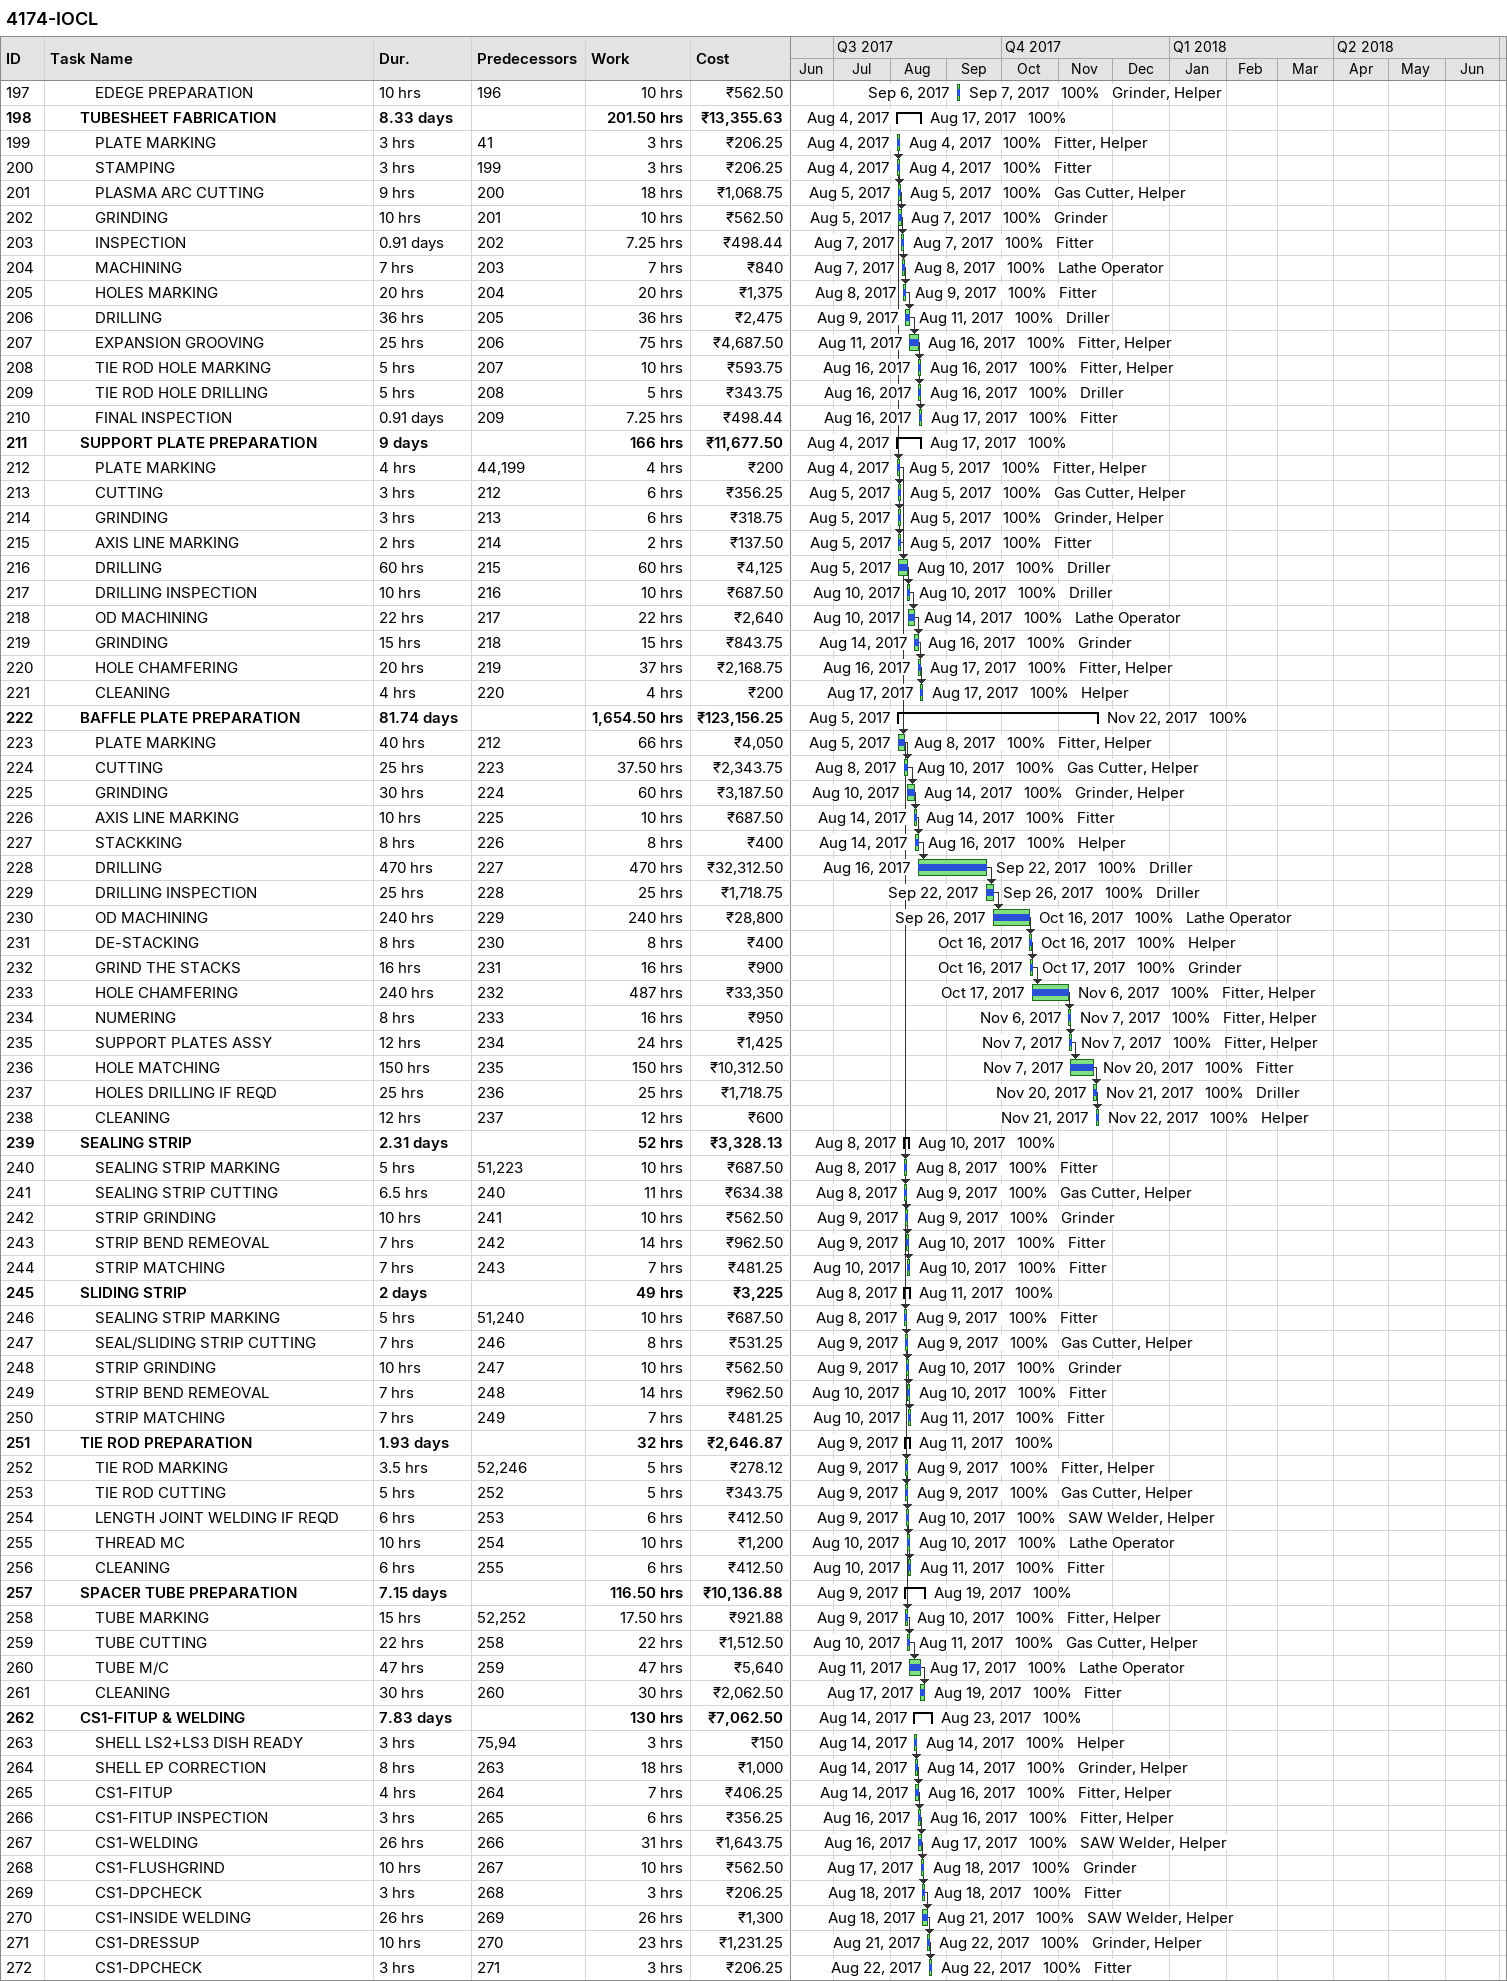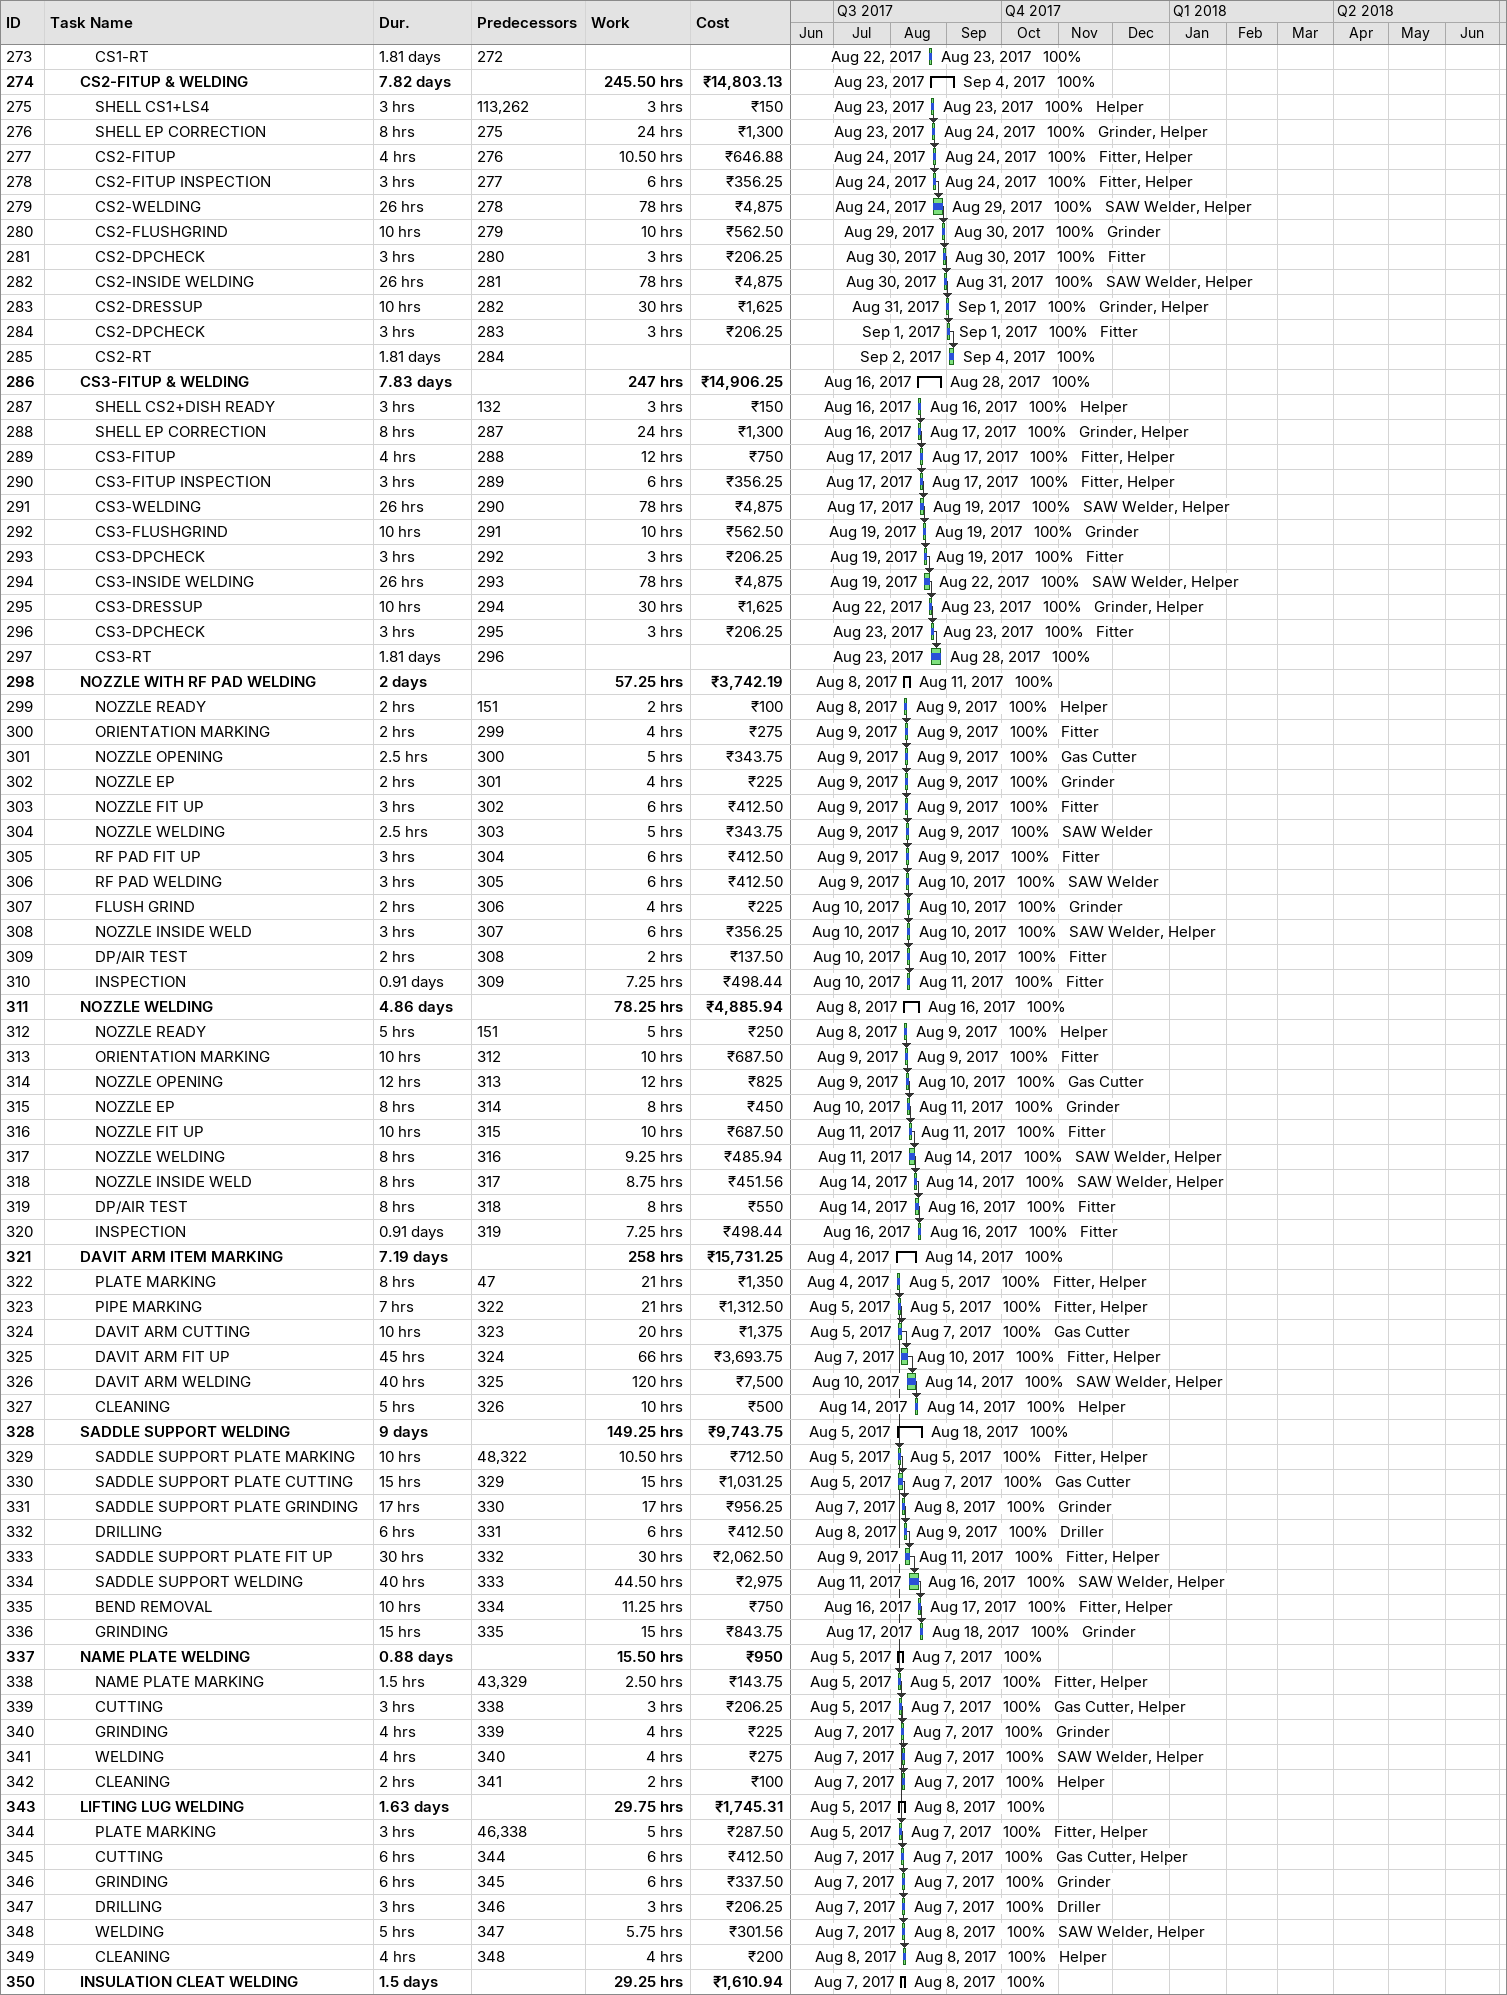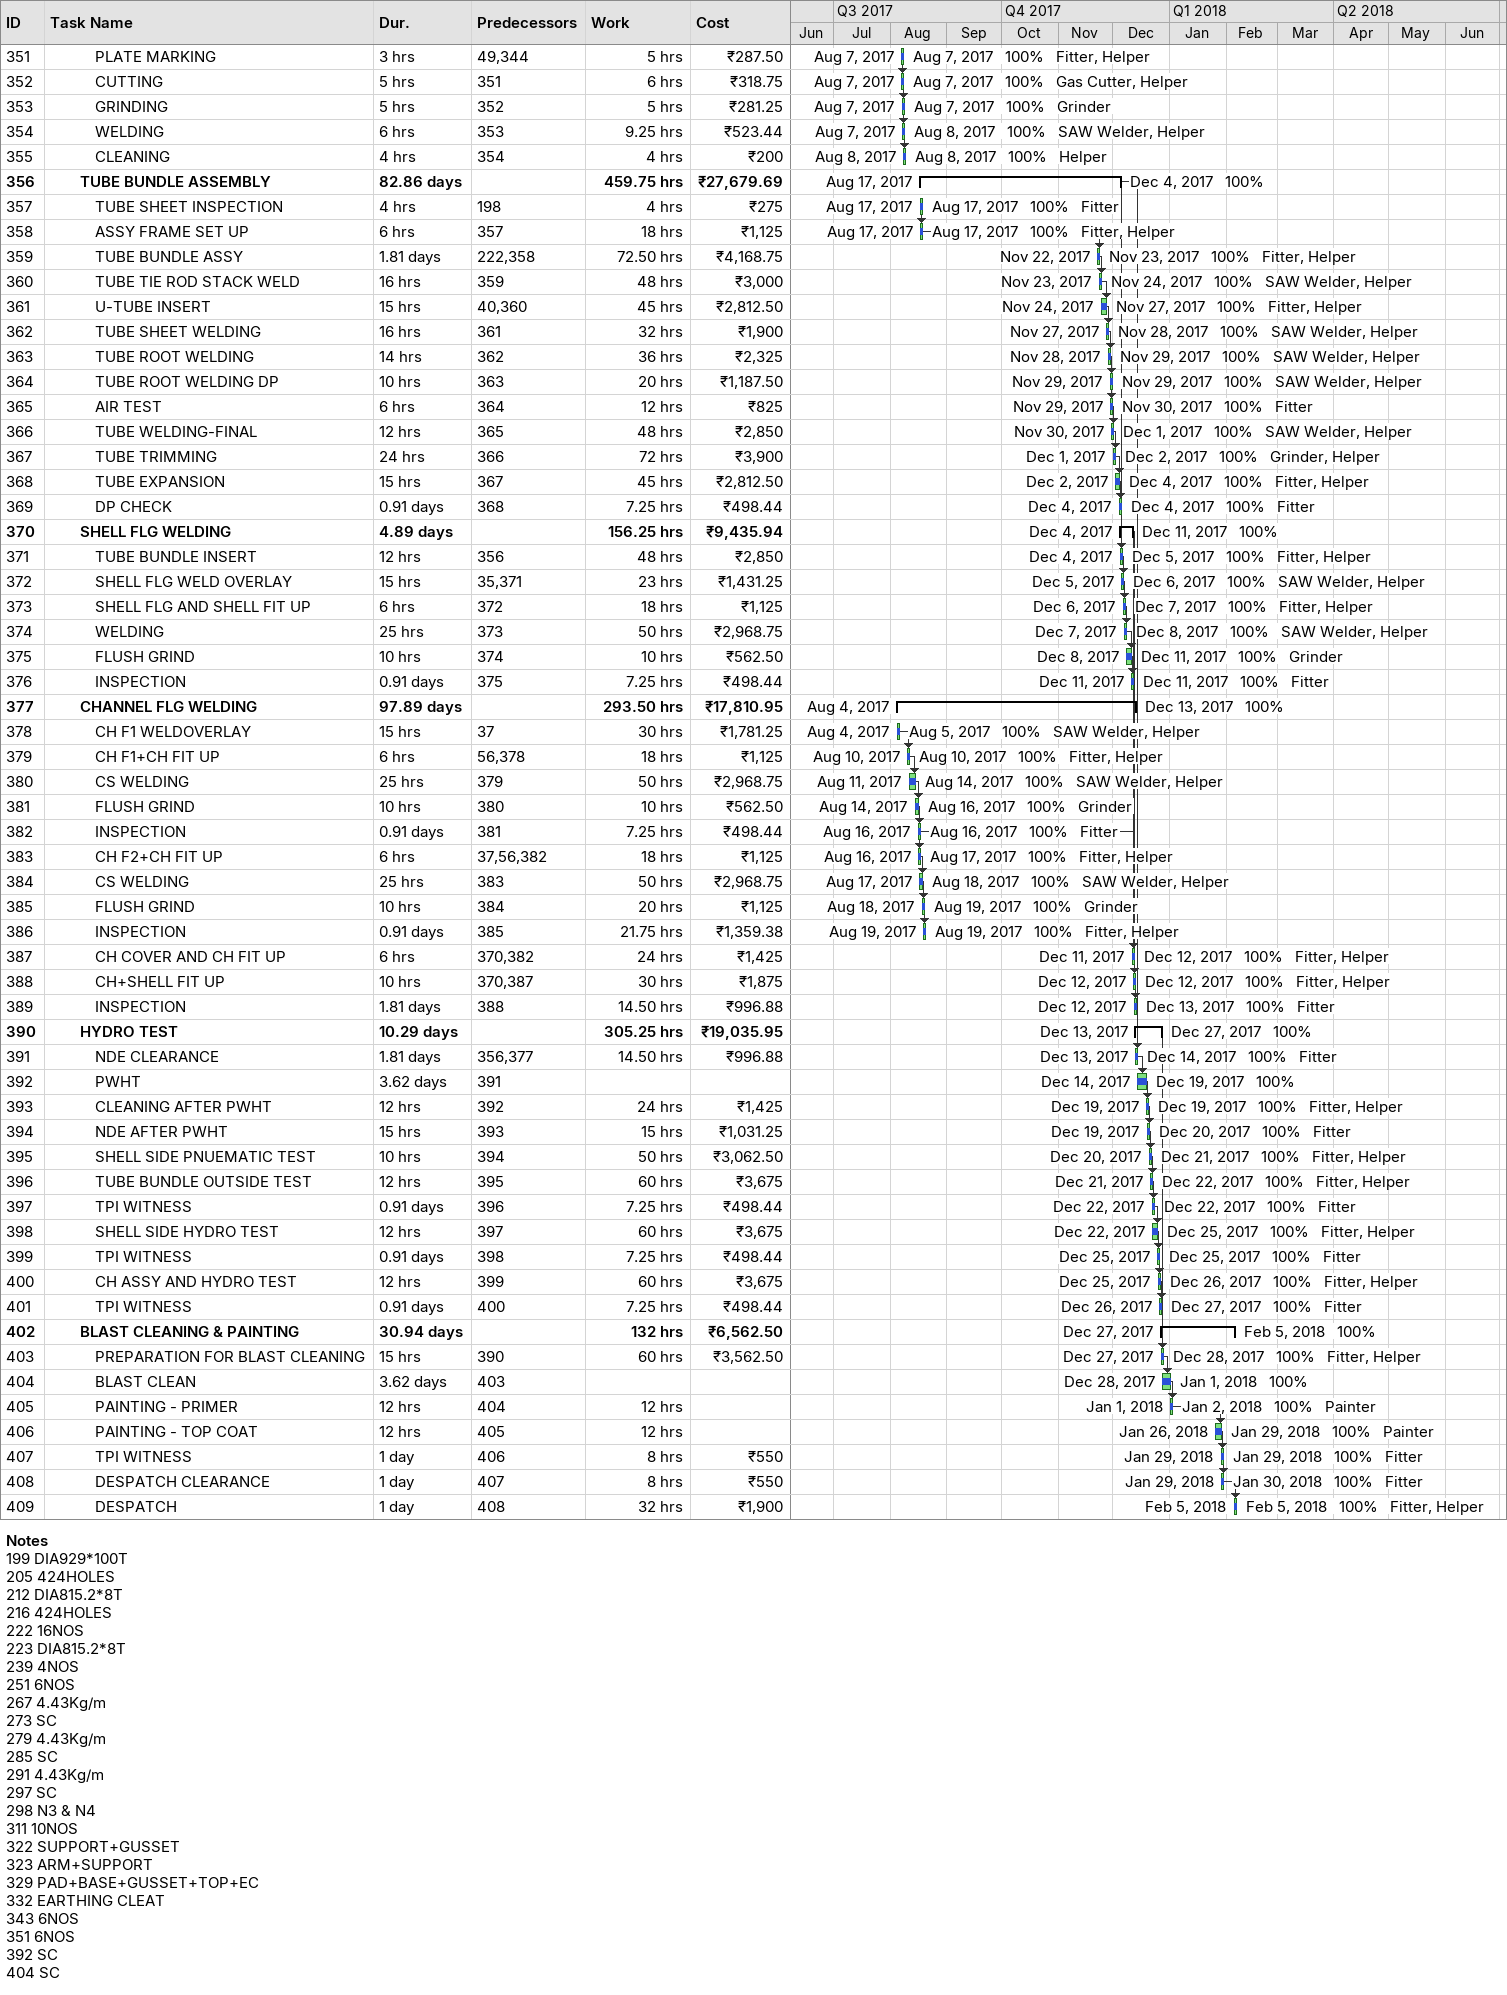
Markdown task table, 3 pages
4174-IOCL

| ID | Level | Task | Duration | Start | Finish | Predecessors | Resources | % complete | Work (h) | Cost (₹) |
|---|---|---|---|---|---|---|---|---|---|---|
| 197 | 4 | EDEGE PREPARATION | 10h | 2017-09-06 | 2017-09-07 | 196 | Grinder, Helper | 100 | 10 | 562.50 |
| 198 | 3 | **TUBESHEET FABRICATION** | 8.33d | 2017-08-04 | 2017-08-17 |  |  | 100 | 201.50 | 13355.63 |
| 199 | 4 | PLATE MARKING | 3h | 2017-08-04 | 2017-08-04 | 41 | Fitter, Helper | 100 | 3 | 206.25 |
| 200 | 4 | STAMPING | 3h | 2017-08-04 | 2017-08-04 | 199 | Fitter | 100 | 3 | 206.25 |
| 201 | 4 | PLASMA ARC CUTTING | 9h | 2017-08-05 | 2017-08-05 | 200 | Gas Cutter, Helper | 100 | 18 | 1068.75 |
| 202 | 4 | GRINDING | 10h | 2017-08-05 | 2017-08-07 | 201 | Grinder | 100 | 10 | 562.50 |
| 203 | 4 | INSPECTION | 0.91d | 2017-08-07 | 2017-08-07 | 202 | Fitter | 100 | 7.25 | 498.44 |
| 204 | 4 | MACHINING | 7h | 2017-08-07 | 2017-08-08 | 203 | Lathe Operator | 100 | 7 | 840 |
| 205 | 4 | HOLES MARKING | 20h | 2017-08-08 | 2017-08-09 | 204 | Fitter | 100 | 20 | 1375 |
| 206 | 4 | DRILLING | 36h | 2017-08-09 | 2017-08-11 | 205 | Driller | 100 | 36 | 2475 |
| 207 | 4 | EXPANSION GROOVING | 25h | 2017-08-11 | 2017-08-16 | 206 | Fitter, Helper | 100 | 75 | 4687.50 |
| 208 | 4 | TIE ROD HOLE MARKING | 5h | 2017-08-16 | 2017-08-16 | 207 | Fitter, Helper | 100 | 10 | 593.75 |
| 209 | 4 | TIE ROD HOLE DRILLING | 5h | 2017-08-16 | 2017-08-16 | 208 | Driller | 100 | 5 | 343.75 |
| 210 | 4 | FINAL INSPECTION | 0.91d | 2017-08-16 | 2017-08-17 | 209 | Fitter | 100 | 7.25 | 498.44 |
| 211 | 3 | **SUPPORT PLATE PREPARATION** | 9d | 2017-08-04 | 2017-08-17 |  |  | 100 | 166 | 11677.50 |
| 212 | 4 | PLATE MARKING | 4h | 2017-08-04 | 2017-08-05 | 44, 199 | Fitter, Helper | 100 | 4 | 200 |
| 213 | 4 | CUTTING | 3h | 2017-08-05 | 2017-08-05 | 212 | Gas Cutter, Helper | 100 | 6 | 356.25 |
| 214 | 4 | GRINDING | 3h | 2017-08-05 | 2017-08-05 | 213 | Grinder, Helper | 100 | 6 | 318.75 |
| 215 | 4 | AXIS LINE MARKING | 2h | 2017-08-05 | 2017-08-05 | 214 | Fitter | 100 | 2 | 137.50 |
| 216 | 4 | DRILLING | 60h | 2017-08-05 | 2017-08-10 | 215 | Driller | 100 | 60 | 4125 |
| 217 | 4 | DRILLING INSPECTION | 10h | 2017-08-10 | 2017-08-10 | 216 | Driller | 100 | 10 | 687.50 |
| 218 | 4 | OD MACHINING | 22h | 2017-08-10 | 2017-08-14 | 217 | Lathe Operator | 100 | 22 | 2640 |
| 219 | 4 | GRINDING | 15h | 2017-08-14 | 2017-08-16 | 218 | Grinder | 100 | 15 | 843.75 |
| 220 | 4 | HOLE CHAMFERING | 20h | 2017-08-16 | 2017-08-17 | 219 | Fitter, Helper | 100 | 37 | 2168.75 |
| 221 | 4 | CLEANING | 4h | 2017-08-17 | 2017-08-17 | 220 | Helper | 100 | 4 | 200 |
| 222 | 3 | **BAFFLE PLATE PREPARATION** | 81.74d | 2017-08-05 | 2017-11-22 |  |  | 100 | 1654.50 | 123156.25 |
| 223 | 4 | PLATE MARKING | 40h | 2017-08-05 | 2017-08-08 | 212 | Fitter, Helper | 100 | 66 | 4050 |
| 224 | 4 | CUTTING | 25h | 2017-08-08 | 2017-08-10 | 223 | Gas Cutter, Helper | 100 | 37.50 | 2343.75 |
| 225 | 4 | GRINDING | 30h | 2017-08-10 | 2017-08-14 | 224 | Grinder, Helper | 100 | 60 | 3187.50 |
| 226 | 4 | AXIS LINE MARKING | 10h | 2017-08-14 | 2017-08-14 | 225 | Fitter | 100 | 10 | 687.50 |
| 227 | 4 | STACKKING | 8h | 2017-08-14 | 2017-08-16 | 226 | Helper | 100 | 8 | 400 |
| 228 | 4 | DRILLING | 470h | 2017-08-16 | 2017-09-22 | 227 | Driller | 100 | 470 | 32312.50 |
| 229 | 4 | DRILLING INSPECTION | 25h | 2017-09-22 | 2017-09-26 | 228 | Driller | 100 | 25 | 1718.75 |
| 230 | 4 | OD MACHINING | 240h | 2017-09-26 | 2017-10-16 | 229 | Lathe Operator | 100 | 240 | 28800 |
| 231 | 4 | DE-STACKING | 8h | 2017-10-16 | 2017-10-16 | 230 | Helper | 100 | 8 | 400 |
| 232 | 4 | GRIND THE STACKS | 16h | 2017-10-16 | 2017-10-17 | 231 | Grinder | 100 | 16 | 900 |
| 233 | 4 | HOLE CHAMFERING | 240h | 2017-10-17 | 2017-11-06 | 232 | Fitter, Helper | 100 | 487 | 33350 |
| 234 | 4 | NUMERING | 8h | 2017-11-06 | 2017-11-07 | 233 | Fitter, Helper | 100 | 16 | 950 |
| 235 | 4 | SUPPORT PLATES ASSY | 12h | 2017-11-07 | 2017-11-07 | 234 | Fitter, Helper | 100 | 24 | 1425 |
| 236 | 4 | HOLE MATCHING | 150h | 2017-11-07 | 2017-11-20 | 235 | Fitter | 100 | 150 | 10312.50 |
| 237 | 4 | HOLES DRILLING IF REQD | 25h | 2017-11-20 | 2017-11-21 | 236 | Driller | 100 | 25 | 1718.75 |
| 238 | 4 | CLEANING | 12h | 2017-11-21 | 2017-11-22 | 237 | Helper | 100 | 12 | 600 |
| 239 | 3 | **SEALING STRIP** | 2.31d | 2017-08-08 | 2017-08-10 |  |  | 100 | 52 | 3328.13 |
| 240 | 4 | SEALING STRIP MARKING | 5h | 2017-08-08 | 2017-08-08 | 51, 223 | Fitter | 100 | 10 | 687.50 |
| 241 | 4 | SEALING STRIP CUTTING | 6.5h | 2017-08-08 | 2017-08-09 | 240 | Gas Cutter, Helper | 100 | 11 | 634.38 |
| 242 | 4 | STRIP GRINDING | 10h | 2017-08-09 | 2017-08-09 | 241 | Grinder | 100 | 10 | 562.50 |
| 243 | 4 | STRIP BEND REMEOVAL | 7h | 2017-08-09 | 2017-08-10 | 242 | Fitter | 100 | 14 | 962.50 |
| 244 | 4 | STRIP MATCHING | 7h | 2017-08-10 | 2017-08-10 | 243 | Fitter | 100 | 7 | 481.25 |
| 245 | 3 | **SLIDING STRIP** | 2d | 2017-08-08 | 2017-08-11 |  |  | 100 | 49 | 3225 |
| 246 | 4 | SEALING STRIP MARKING | 5h | 2017-08-08 | 2017-08-09 | 51, 240 | Fitter | 100 | 10 | 687.50 |
| 247 | 4 | SEAL/SLIDING STRIP CUTTING | 7h | 2017-08-09 | 2017-08-09 | 246 | Gas Cutter, Helper | 100 | 8 | 531.25 |
| 248 | 4 | STRIP GRINDING | 10h | 2017-08-09 | 2017-08-10 | 247 | Grinder | 100 | 10 | 562.50 |
| 249 | 4 | STRIP BEND REMEOVAL | 7h | 2017-08-10 | 2017-08-10 | 248 | Fitter | 100 | 14 | 962.50 |
| 250 | 4 | STRIP MATCHING | 7h | 2017-08-10 | 2017-08-11 | 249 | Fitter | 100 | 7 | 481.25 |
| 251 | 3 | **TIE ROD PREPARATION** | 1.93d | 2017-08-09 | 2017-08-11 |  |  | 100 | 32 | 2646.87 |
| 252 | 4 | TIE ROD MARKING | 3.5h | 2017-08-09 | 2017-08-09 | 52, 246 | Fitter, Helper | 100 | 5 | 278.12 |
| 253 | 4 | TIE ROD CUTTING | 5h | 2017-08-09 | 2017-08-09 | 252 | Gas Cutter, Helper | 100 | 5 | 343.75 |
| 254 | 4 | LENGTH JOINT WELDING IF REQD | 6h | 2017-08-09 | 2017-08-10 | 253 | SAW Welder, Helper | 100 | 6 | 412.50 |
| 255 | 4 | THREAD MC | 10h | 2017-08-10 | 2017-08-10 | 254 | Lathe Operator | 100 | 10 | 1200 |
| 256 | 4 | CLEANING | 6h | 2017-08-10 | 2017-08-11 | 255 | Fitter | 100 | 6 | 412.50 |
| 257 | 3 | **SPACER TUBE PREPARATION** | 7.15d | 2017-08-09 | 2017-08-19 |  |  | 100 | 116.50 | 10136.88 |
| 258 | 4 | TUBE MARKING | 15h | 2017-08-09 | 2017-08-10 | 52, 252 | Fitter, Helper | 100 | 17.50 | 921.88 |
| 259 | 4 | TUBE CUTTING | 22h | 2017-08-10 | 2017-08-11 | 258 | Gas Cutter, Helper | 100 | 22 | 1512.50 |
| 260 | 4 | TUBE M/C | 47h | 2017-08-11 | 2017-08-17 | 259 | Lathe Operator | 100 | 47 | 5640 |
| 261 | 4 | CLEANING | 30h | 2017-08-17 | 2017-08-19 | 260 | Fitter | 100 | 30 | 2062.50 |
| 262 | 3 | **CS1-FITUP & WELDING** | 7.83d | 2017-08-14 | 2017-08-23 |  |  | 100 | 130 | 7062.50 |
| 263 | 4 | SHELL LS2+LS3 DISH READY | 3h | 2017-08-14 | 2017-08-14 | 75, 94 | Helper | 100 | 3 | 150 |
| 264 | 4 | SHELL EP CORRECTION | 8h | 2017-08-14 | 2017-08-14 | 263 | Grinder, Helper | 100 | 18 | 1000 |
| 265 | 4 | CS1-FITUP | 4h | 2017-08-14 | 2017-08-16 | 264 | Fitter, Helper | 100 | 7 | 406.25 |
| 266 | 4 | CS1-FITUP INSPECTION | 3h | 2017-08-16 | 2017-08-16 | 265 | Fitter, Helper | 100 | 6 | 356.25 |
| 267 | 4 | CS1-WELDING | 26h | 2017-08-16 | 2017-08-17 | 266 | SAW Welder, Helper | 100 | 31 | 1643.75 |
| 268 | 4 | CS1-FLUSHGRIND | 10h | 2017-08-17 | 2017-08-18 | 267 | Grinder | 100 | 10 | 562.50 |
| 269 | 4 | CS1-DPCHECK | 3h | 2017-08-18 | 2017-08-18 | 268 | Fitter | 100 | 3 | 206.25 |
| 270 | 4 | CS1-INSIDE WELDING | 26h | 2017-08-18 | 2017-08-21 | 269 | SAW Welder, Helper | 100 | 26 | 1300 |
| 271 | 4 | CS1-DRESSUP | 10h | 2017-08-21 | 2017-08-22 | 270 | Grinder, Helper | 100 | 23 | 1231.25 |
| 272 | 4 | CS1-DPCHECK | 3h | 2017-08-22 | 2017-08-22 | 271 | Fitter | 100 | 3 | 206.25 |
| 273 | 4 | CS1-RT | 1.81d | 2017-08-22 | 2017-08-23 | 272 |  | 100 |  |  |
| 274 | 3 | **CS2-FITUP & WELDING** | 7.82d | 2017-08-23 | 2017-09-04 |  |  | 100 | 245.50 | 14803.13 |
| 275 | 4 | SHELL CS1+LS4 | 3h | 2017-08-23 | 2017-08-23 | 113, 262 | Helper | 100 | 3 | 150 |
| 276 | 4 | SHELL EP CORRECTION | 8h | 2017-08-23 | 2017-08-24 | 275 | Grinder, Helper | 100 | 24 | 1300 |
| 277 | 4 | CS2-FITUP | 4h | 2017-08-24 | 2017-08-24 | 276 | Fitter, Helper | 100 | 10.50 | 646.88 |
| 278 | 4 | CS2-FITUP INSPECTION | 3h | 2017-08-24 | 2017-08-24 | 277 | Fitter, Helper | 100 | 6 | 356.25 |
| 279 | 4 | CS2-WELDING | 26h | 2017-08-24 | 2017-08-29 | 278 | SAW Welder, Helper | 100 | 78 | 4875 |
| 280 | 4 | CS2-FLUSHGRIND | 10h | 2017-08-29 | 2017-08-30 | 279 | Grinder | 100 | 10 | 562.50 |
| 281 | 4 | CS2-DPCHECK | 3h | 2017-08-30 | 2017-08-30 | 280 | Fitter | 100 | 3 | 206.25 |
| 282 | 4 | CS2-INSIDE WELDING | 26h | 2017-08-30 | 2017-08-31 | 281 | SAW Welder, Helper | 100 | 78 | 4875 |
| 283 | 4 | CS2-DRESSUP | 10h | 2017-08-31 | 2017-09-01 | 282 | Grinder, Helper | 100 | 30 | 1625 |
| 284 | 4 | CS2-DPCHECK | 3h | 2017-09-01 | 2017-09-01 | 283 | Fitter | 100 | 3 | 206.25 |
| 285 | 4 | CS2-RT | 1.81d | 2017-09-02 | 2017-09-04 | 284 |  | 100 |  |  |
| 286 | 3 | **CS3-FITUP & WELDING** | 7.83d | 2017-08-16 | 2017-08-28 |  |  | 100 | 247 | 14906.25 |
| 287 | 4 | SHELL CS2+DISH READY | 3h | 2017-08-16 | 2017-08-16 | 132 | Helper | 100 | 3 | 150 |
| 288 | 4 | SHELL EP CORRECTION | 8h | 2017-08-16 | 2017-08-17 | 287 | Grinder, Helper | 100 | 24 | 1300 |
| 289 | 4 | CS3-FITUP | 4h | 2017-08-17 | 2017-08-17 | 288 | Fitter, Helper | 100 | 12 | 750 |
| 290 | 4 | CS3-FITUP INSPECTION | 3h | 2017-08-17 | 2017-08-17 | 289 | Fitter, Helper | 100 | 6 | 356.25 |
| 291 | 4 | CS3-WELDING | 26h | 2017-08-17 | 2017-08-19 | 290 | SAW Welder, Helper | 100 | 78 | 4875 |
| 292 | 4 | CS3-FLUSHGRIND | 10h | 2017-08-19 | 2017-08-19 | 291 | Grinder | 100 | 10 | 562.50 |
| 293 | 4 | CS3-DPCHECK | 3h | 2017-08-19 | 2017-08-19 | 292 | Fitter | 100 | 3 | 206.25 |
| 294 | 4 | CS3-INSIDE WELDING | 26h | 2017-08-19 | 2017-08-22 | 293 | SAW Welder, Helper | 100 | 78 | 4875 |
| 295 | 4 | CS3-DRESSUP | 10h | 2017-08-22 | 2017-08-23 | 294 | Grinder, Helper | 100 | 30 | 1625 |
| 296 | 4 | CS3-DPCHECK | 3h | 2017-08-23 | 2017-08-23 | 295 | Fitter | 100 | 3 | 206.25 |
| 297 | 4 | CS3-RT | 1.81d | 2017-08-23 | 2017-08-28 | 296 |  | 100 |  |  |
| 298 | 3 | **NOZZLE WITH RF PAD WELDING** | 2d | 2017-08-08 | 2017-08-11 |  |  | 100 | 57.25 | 3742.19 |
| 299 | 4 | NOZZLE READY | 2h | 2017-08-08 | 2017-08-09 | 151 | Helper | 100 | 2 | 100 |
| 300 | 4 | ORIENTATION MARKING | 2h | 2017-08-09 | 2017-08-09 | 299 | Fitter | 100 | 4 | 275 |
| 301 | 4 | NOZZLE OPENING | 2.5h | 2017-08-09 | 2017-08-09 | 300 | Gas Cutter | 100 | 5 | 343.75 |
| 302 | 4 | NOZZLE EP | 2h | 2017-08-09 | 2017-08-09 | 301 | Grinder | 100 | 4 | 225 |
| 303 | 4 | NOZZLE FIT UP | 3h | 2017-08-09 | 2017-08-09 | 302 | Fitter | 100 | 6 | 412.50 |
| 304 | 4 | NOZZLE WELDING | 2.5h | 2017-08-09 | 2017-08-09 | 303 | SAW Welder | 100 | 5 | 343.75 |
| 305 | 4 | RF PAD FIT UP | 3h | 2017-08-09 | 2017-08-09 | 304 | Fitter | 100 | 6 | 412.50 |
| 306 | 4 | RF PAD WELDING | 3h | 2017-08-09 | 2017-08-10 | 305 | SAW Welder | 100 | 6 | 412.50 |
| 307 | 4 | FLUSH GRIND | 2h | 2017-08-10 | 2017-08-10 | 306 | Grinder | 100 | 4 | 225 |
| 308 | 4 | NOZZLE INSIDE WELD | 3h | 2017-08-10 | 2017-08-10 | 307 | SAW Welder, Helper | 100 | 6 | 356.25 |
| 309 | 4 | DP/AIR TEST | 2h | 2017-08-10 | 2017-08-10 | 308 | Fitter | 100 | 2 | 137.50 |
| 310 | 4 | INSPECTION | 0.91d | 2017-08-10 | 2017-08-11 | 309 | Fitter | 100 | 7.25 | 498.44 |
| 311 | 3 | **NOZZLE WELDING** | 4.86d | 2017-08-08 | 2017-08-16 |  |  | 100 | 78.25 | 4885.94 |
| 312 | 4 | NOZZLE READY | 5h | 2017-08-08 | 2017-08-09 | 151 | Helper | 100 | 5 | 250 |
| 313 | 4 | ORIENTATION MARKING | 10h | 2017-08-09 | 2017-08-09 | 312 | Fitter | 100 | 10 | 687.50 |
| 314 | 4 | NOZZLE OPENING | 12h | 2017-08-09 | 2017-08-10 | 313 | Gas Cutter | 100 | 12 | 825 |
| 315 | 4 | NOZZLE EP | 8h | 2017-08-10 | 2017-08-11 | 314 | Grinder | 100 | 8 | 450 |
| 316 | 4 | NOZZLE FIT UP | 10h | 2017-08-11 | 2017-08-11 | 315 | Fitter | 100 | 10 | 687.50 |
| 317 | 4 | NOZZLE WELDING | 8h | 2017-08-11 | 2017-08-14 | 316 | SAW Welder, Helper | 100 | 9.25 | 485.94 |
| 318 | 4 | NOZZLE INSIDE WELD | 8h | 2017-08-14 | 2017-08-14 | 317 | SAW Welder, Helper | 100 | 8.75 | 451.56 |
| 319 | 4 | DP/AIR TEST | 8h | 2017-08-14 | 2017-08-16 | 318 | Fitter | 100 | 8 | 550 |
| 320 | 4 | INSPECTION | 0.91d | 2017-08-16 | 2017-08-16 | 319 | Fitter | 100 | 7.25 | 498.44 |
| 321 | 3 | **DAVIT ARM ITEM MARKING** | 7.19d | 2017-08-04 | 2017-08-14 |  |  | 100 | 258 | 15731.25 |
| 322 | 4 | PLATE MARKING | 8h | 2017-08-04 | 2017-08-05 | 47 | Fitter, Helper | 100 | 21 | 1350 |
| 323 | 4 | PIPE MARKING | 7h | 2017-08-05 | 2017-08-05 | 322 | Fitter, Helper | 100 | 21 | 1312.50 |
| 324 | 4 | DAVIT ARM CUTTING | 10h | 2017-08-05 | 2017-08-07 | 323 | Gas Cutter | 100 | 20 | 1375 |
| 325 | 4 | DAVIT ARM FIT UP | 45h | 2017-08-07 | 2017-08-10 | 324 | Fitter, Helper | 100 | 66 | 3693.75 |
| 326 | 4 | DAVIT ARM WELDING | 40h | 2017-08-10 | 2017-08-14 | 325 | SAW Welder, Helper | 100 | 120 | 7500 |
| 327 | 4 | CLEANING | 5h | 2017-08-14 | 2017-08-14 | 326 | Helper | 100 | 10 | 500 |
| 328 | 3 | **SADDLE SUPPORT WELDING** | 9d | 2017-08-05 | 2017-08-18 |  |  | 100 | 149.25 | 9743.75 |
| 329 | 4 | SADDLE SUPPORT PLATE MARKING | 10h | 2017-08-05 | 2017-08-05 | 48, 322 | Fitter, Helper | 100 | 10.50 | 712.50 |
| 330 | 4 | SADDLE SUPPORT PLATE CUTTING | 15h | 2017-08-05 | 2017-08-07 | 329 | Gas Cutter | 100 | 15 | 1031.25 |
| 331 | 4 | SADDLE SUPPORT PLATE GRINDING | 17h | 2017-08-07 | 2017-08-08 | 330 | Grinder | 100 | 17 | 956.25 |
| 332 | 4 | DRILLING | 6h | 2017-08-08 | 2017-08-09 | 331 | Driller | 100 | 6 | 412.50 |
| 333 | 4 | SADDLE SUPPORT PLATE FIT UP | 30h | 2017-08-09 | 2017-08-11 | 332 | Fitter, Helper | 100 | 30 | 2062.50 |
| 334 | 4 | SADDLE SUPPORT WELDING | 40h | 2017-08-11 | 2017-08-16 | 333 | SAW Welder, Helper | 100 | 44.50 | 2975 |
| 335 | 4 | BEND REMOVAL | 10h | 2017-08-16 | 2017-08-17 | 334 | Fitter, Helper | 100 | 11.25 | 750 |
| 336 | 4 | GRINDING | 15h | 2017-08-17 | 2017-08-18 | 335 | Grinder | 100 | 15 | 843.75 |
| 337 | 3 | **NAME PLATE WELDING** | 0.88d | 2017-08-05 | 2017-08-07 |  |  | 100 | 15.50 | 950 |
| 338 | 4 | NAME PLATE MARKING | 1.5h | 2017-08-05 | 2017-08-05 | 43, 329 | Fitter, Helper | 100 | 2.50 | 143.75 |
| 339 | 4 | CUTTING | 3h | 2017-08-05 | 2017-08-07 | 338 | Gas Cutter, Helper | 100 | 3 | 206.25 |
| 340 | 4 | GRINDING | 4h | 2017-08-07 | 2017-08-07 | 339 | Grinder | 100 | 4 | 225 |
| 341 | 4 | WELDING | 4h | 2017-08-07 | 2017-08-07 | 340 | SAW Welder, Helper | 100 | 4 | 275 |
| 342 | 4 | CLEANING | 2h | 2017-08-07 | 2017-08-07 | 341 | Helper | 100 | 2 | 100 |
| 343 | 3 | **LIFTING LUG WELDING** | 1.63d | 2017-08-05 | 2017-08-08 |  |  | 100 | 29.75 | 1745.31 |
| 344 | 4 | PLATE MARKING | 3h | 2017-08-05 | 2017-08-07 | 46, 338 | Fitter, Helper | 100 | 5 | 287.50 |
| 345 | 4 | CUTTING | 6h | 2017-08-07 | 2017-08-07 | 344 | Gas Cutter, Helper | 100 | 6 | 412.50 |
| 346 | 4 | GRINDING | 6h | 2017-08-07 | 2017-08-07 | 345 | Grinder | 100 | 6 | 337.50 |
| 347 | 4 | DRILLING | 3h | 2017-08-07 | 2017-08-07 | 346 | Driller | 100 | 3 | 206.25 |
| 348 | 4 | WELDING | 5h | 2017-08-07 | 2017-08-08 | 347 | SAW Welder, Helper | 100 | 5.75 | 301.56 |
| 349 | 4 | CLEANING | 4h | 2017-08-08 | 2017-08-08 | 348 | Helper | 100 | 4 | 200 |
| 350 | 3 | **INSULATION CLEAT WELDING** | 1.5d | 2017-08-07 | 2017-08-08 |  |  | 100 | 29.25 | 1610.94 |
| 351 | 4 | PLATE MARKING | 3h | 2017-08-07 | 2017-08-07 | 49, 344 | Fitter, Helper | 100 | 5 | 287.50 |
| 352 | 4 | CUTTING | 5h | 2017-08-07 | 2017-08-07 | 351 | Gas Cutter, Helper | 100 | 6 | 318.75 |
| 353 | 4 | GRINDING | 5h | 2017-08-07 | 2017-08-07 | 352 | Grinder | 100 | 5 | 281.25 |
| 354 | 4 | WELDING | 6h | 2017-08-07 | 2017-08-08 | 353 | SAW Welder, Helper | 100 | 9.25 | 523.44 |
| 355 | 4 | CLEANING | 4h | 2017-08-08 | 2017-08-08 | 354 | Helper | 100 | 4 | 200 |
| 356 | 3 | **TUBE BUNDLE ASSEMBLY** | 82.86d | 2017-08-17 | 2017-12-04 |  |  | 100 | 459.75 | 27679.69 |
| 357 | 4 | TUBE SHEET INSPECTION | 4h | 2017-08-17 | 2017-08-17 | 198 | Fitter | 100 | 4 | 275 |
| 358 | 4 | ASSY FRAME SET UP | 6h | 2017-08-17 | 2017-08-17 | 357 | Fitter, Helper | 100 | 18 | 1125 |
| 359 | 4 | TUBE BUNDLE ASSY | 1.81d | 2017-11-22 | 2017-11-23 | 222, 358 | Fitter, Helper | 100 | 72.50 | 4168.75 |
| 360 | 4 | TUBE TIE ROD STACK WELD | 16h | 2017-11-23 | 2017-11-24 | 359 | SAW Welder, Helper | 100 | 48 | 3000 |
| 361 | 4 | U-TUBE INSERT | 15h | 2017-11-24 | 2017-11-27 | 40, 360 | Fitter, Helper | 100 | 45 | 2812.50 |
| 362 | 4 | TUBE SHEET WELDING | 16h | 2017-11-27 | 2017-11-28 | 361 | SAW Welder, Helper | 100 | 32 | 1900 |
| 363 | 4 | TUBE ROOT WELDING | 14h | 2017-11-28 | 2017-11-29 | 362 | SAW Welder, Helper | 100 | 36 | 2325 |
| 364 | 4 | TUBE ROOT WELDING DP | 10h | 2017-11-29 | 2017-11-29 | 363 | SAW Welder, Helper | 100 | 20 | 1187.50 |
| 365 | 4 | AIR TEST | 6h | 2017-11-29 | 2017-11-30 | 364 | Fitter | 100 | 12 | 825 |
| 366 | 4 | TUBE WELDING-FINAL | 12h | 2017-11-30 | 2017-12-01 | 365 | SAW Welder, Helper | 100 | 48 | 2850 |
| 367 | 4 | TUBE TRIMMING | 24h | 2017-12-01 | 2017-12-02 | 366 | Grinder, Helper | 100 | 72 | 3900 |
| 368 | 4 | TUBE EXPANSION | 15h | 2017-12-02 | 2017-12-04 | 367 | Fitter, Helper | 100 | 45 | 2812.50 |
| 369 | 4 | DP CHECK | 0.91d | 2017-12-04 | 2017-12-04 | 368 | Fitter | 100 | 7.25 | 498.44 |
| 370 | 3 | **SHELL FLG WELDING** | 4.89d | 2017-12-04 | 2017-12-11 |  |  | 100 | 156.25 | 9435.94 |
| 371 | 4 | TUBE BUNDLE INSERT | 12h | 2017-12-04 | 2017-12-05 | 356 | Fitter, Helper | 100 | 48 | 2850 |
| 372 | 4 | SHELL FLG WELD OVERLAY | 15h | 2017-12-05 | 2017-12-06 | 35, 371 | SAW Welder, Helper | 100 | 23 | 1431.25 |
| 373 | 4 | SHELL FLG AND SHELL FIT UP | 6h | 2017-12-06 | 2017-12-07 | 372 | Fitter, Helper | 100 | 18 | 1125 |
| 374 | 4 | WELDING | 25h | 2017-12-07 | 2017-12-08 | 373 | SAW Welder, Helper | 100 | 50 | 2968.75 |
| 375 | 4 | FLUSH GRIND | 10h | 2017-12-08 | 2017-12-11 | 374 | Grinder | 100 | 10 | 562.50 |
| 376 | 4 | INSPECTION | 0.91d | 2017-12-11 | 2017-12-11 | 375 | Fitter | 100 | 7.25 | 498.44 |
| 377 | 3 | **CHANNEL FLG WELDING** | 97.89d | 2017-08-04 | 2017-12-13 |  |  | 100 | 293.50 | 17810.95 |
| 378 | 4 | CH F1 WELDOVERLAY | 15h | 2017-08-04 | 2017-08-05 | 37 | SAW Welder, Helper | 100 | 30 | 1781.25 |
| 379 | 4 | CH F1+CH FIT UP | 6h | 2017-08-10 | 2017-08-10 | 56, 378 | Fitter, Helper | 100 | 18 | 1125 |
| 380 | 4 | CS WELDING | 25h | 2017-08-11 | 2017-08-14 | 379 | SAW Welder, Helper | 100 | 50 | 2968.75 |
| 381 | 4 | FLUSH GRIND | 10h | 2017-08-14 | 2017-08-16 | 380 | Grinder | 100 | 10 | 562.50 |
| 382 | 4 | INSPECTION | 0.91d | 2017-08-16 | 2017-08-16 | 381 | Fitter | 100 | 7.25 | 498.44 |
| 383 | 4 | CH F2+CH FIT UP | 6h | 2017-08-16 | 2017-08-17 | 37, 56, 382 | Fitter, Helper | 100 | 18 | 1125 |
| 384 | 4 | CS WELDING | 25h | 2017-08-17 | 2017-08-18 | 383 | SAW Welder, Helper | 100 | 50 | 2968.75 |
| 385 | 4 | FLUSH GRIND | 10h | 2017-08-18 | 2017-08-19 | 384 | Grinder | 100 | 20 | 1125 |
| 386 | 4 | INSPECTION | 0.91d | 2017-08-19 | 2017-08-19 | 385 | Fitter, Helper | 100 | 21.75 | 1359.38 |
| 387 | 4 | CH COVER AND CH FIT UP | 6h | 2017-12-11 | 2017-12-12 | 370, 382 | Fitter, Helper | 100 | 24 | 1425 |
| 388 | 4 | CH+SHELL FIT UP | 10h | 2017-12-12 | 2017-12-12 | 370, 387 | Fitter, Helper | 100 | 30 | 1875 |
| 389 | 4 | INSPECTION | 1.81d | 2017-12-12 | 2017-12-13 | 388 | Fitter | 100 | 14.50 | 996.88 |
| 390 | 3 | **HYDRO TEST** | 10.29d | 2017-12-13 | 2017-12-27 |  |  | 100 | 305.25 | 19035.95 |
| 391 | 4 | NDE CLEARANCE | 1.81d | 2017-12-13 | 2017-12-14 | 356, 377 | Fitter | 100 | 14.50 | 996.88 |
| 392 | 4 | PWHT | 3.62d | 2017-12-14 | 2017-12-19 | 391 |  | 100 |  |  |
| 393 | 4 | CLEANING AFTER PWHT | 12h | 2017-12-19 | 2017-12-19 | 392 | Fitter, Helper | 100 | 24 | 1425 |
| 394 | 4 | NDE AFTER PWHT | 15h | 2017-12-19 | 2017-12-20 | 393 | Fitter | 100 | 15 | 1031.25 |
| 395 | 4 | SHELL SIDE PNUEMATIC TEST | 10h | 2017-12-20 | 2017-12-21 | 394 | Fitter, Helper | 100 | 50 | 3062.50 |
| 396 | 4 | TUBE BUNDLE OUTSIDE TEST | 12h | 2017-12-21 | 2017-12-22 | 395 | Fitter, Helper | 100 | 60 | 3675 |
| 397 | 4 | TPI WITNESS | 0.91d | 2017-12-22 | 2017-12-22 | 396 | Fitter | 100 | 7.25 | 498.44 |
| 398 | 4 | SHELL SIDE HYDRO TEST | 12h | 2017-12-22 | 2017-12-25 | 397 | Fitter, Helper | 100 | 60 | 3675 |
| 399 | 4 | TPI WITNESS | 0.91d | 2017-12-25 | 2017-12-25 | 398 | Fitter | 100 | 7.25 | 498.44 |
| 400 | 4 | CH ASSY AND HYDRO TEST | 12h | 2017-12-25 | 2017-12-26 | 399 | Fitter, Helper | 100 | 60 | 3675 |
| 401 | 4 | TPI WITNESS | 0.91d | 2017-12-26 | 2017-12-27 | 400 | Fitter | 100 | 7.25 | 498.44 |
| 402 | 3 | **BLAST CLEANING & PAINTING** | 30.94d | 2017-12-27 | 2018-02-05 |  |  | 100 | 132 | 6562.50 |
| 403 | 4 | PREPARATION FOR BLAST CLEANING | 15h | 2017-12-27 | 2017-12-28 | 390 | Fitter, Helper | 100 | 60 | 3562.50 |
| 404 | 4 | BLAST CLEAN | 3.62d | 2017-12-28 | 2018-01-01 | 403 |  | 100 |  |  |
| 405 | 4 | PAINTING - PRIMER | 12h | 2018-01-01 | 2018-01-02 | 404 | Painter | 100 | 12 |  |
| 406 | 4 | PAINTING - TOP COAT | 12h | 2018-01-26 | 2018-01-29 | 405 | Painter | 100 | 12 |  |
| 407 | 4 | TPI WITNESS | 1d | 2018-01-29 | 2018-01-29 | 406 | Fitter | 100 | 8 | 550 |
| 408 | 4 | DESPATCH CLEARANCE | 1d | 2018-01-29 | 2018-01-30 | 407 | Fitter | 100 | 8 | 550 |
| 409 | 4 | DESPATCH | 1d | 2018-02-05 | 2018-02-05 | 408 | Fitter, Helper | 100 | 32 | 1900 |

Notes
- 199: DIA929*100T
- 205: 424HOLES
- 212: DIA815.2*8T
- 216: 424HOLES
- 222: 16NOS
- 223: DIA815.2*8T
- 239: 4NOS
- 251: 6NOS
- 267: 4.43Kg/m
- 273: SC
- 279: 4.43Kg/m
- 285: SC
- 291: 4.43Kg/m
- 297: SC
- 298: N3 & N4
- 311: 10NOS
- 322: SUPPORT+GUSSET
- 323: ARM+SUPPORT
- 329: PAD+BASE+GUSSET+TOP+EC
- 332: EARTHING CLEAT
- 343: 6NOS
- 351: 6NOS
- 392: SC
- 404: SC
